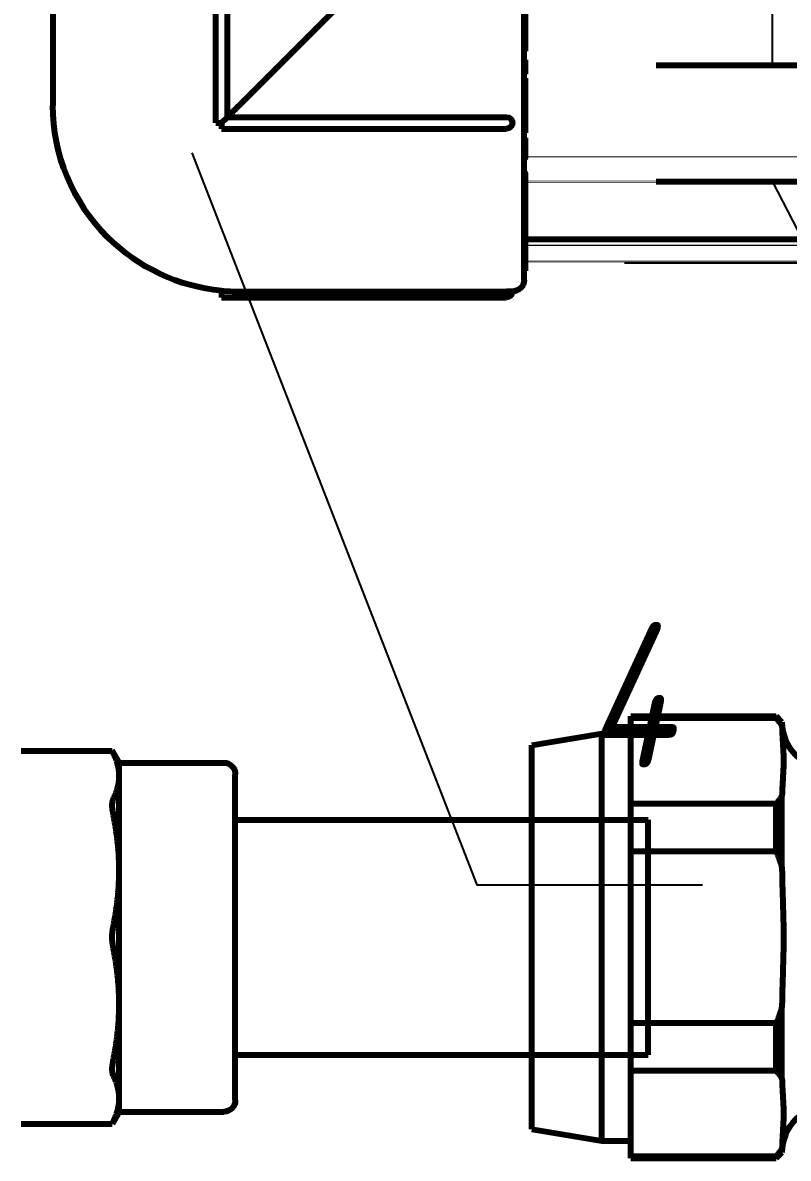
# Model space of a CAD drawing. Header units: millimetres. Extents: x -92220 to 11040, y -5929 to 27498.
# Drawn here: x -2881.2 to -2815.4, y 394.6 to 492.2 of the extents above; entities that cross this region are included whole.
import ezdxf

# ---------------------------------------------------------------- set-up
doc = ezdxf.new("R2010")
doc.units = ezdxf.units.MM
doc.linetypes.add('DASHED', pattern=[19.05, 12.7, -6.35])
doc.layers.add('100 noprint', color=1, linetype='Continuous', plot=False)
doc.layers.add('27 Вода ветка 7', color=7, linetype='Continuous')
doc.layers.add('28 Вода ветка 8', color=7, linetype='Continuous')
doc.styles.get("Standard").update_dxf_attribs({"font": 'arial.ttf'})
doc.styles.add('ГОСТ-ISOCPEUR', font='isocpeui.ttf', dxfattribs={"width": 0.8})
doc.dimstyles.new('ISO-25', dxfattribs={"dimtxt": 2.5, "dimasz": 2.5, "dimexe": 1.25, "dimexo": 0.625, "dimtad": 1, "dimtxsty": 'Standard', "dimcen": 2.5, "dimadec": 0, "dimazin": 0, "dimtfac": 1, "dimtmove": 0, "dimatfit": 3, "dimfxl": 1, "dimarcsym": 0})

# ---------------------------------------------------------------- blocks, each defined once
blk = doc.blocks.new('A$C24473B691')
at = {"color": 0, "linetype": 'Continuous', "lineweight": -2, "extrusion": (-2.22045e-16, 1, -2.22045e-16)}
for p, q in [((13.5, 26), (-13.5, 26)), ((-12.694, 26), (-12.694, 26.1)), ((-12.694, 26.1), (-10.959, 26.1)), ((-10.959, 26), (-10.959, 26.1)), ((-9.702, 26.1), (-8.698, 26.1)), ((-9.702, 26), (-9.702, 26.1)), ((-8.698, 26), (-8.698, 26.1)), ((-8.698, 26.1), (-8.077, 26.1)), ((-8.077, 26.1), (-6.788, 26.1)), ((-8.077, 26), (-8.077, 26.1)), ((-6.788, 26.1), (-6.651, 26.1)), ((-6.788, 26), (-6.788, 26.1)), ((-6.651, 26), (-6.651, 26.1)), ((-6.651, 26.1), (-6.158, 26.1)), ((-6.158, 26), (-6.158, 26.1)), ((-5.421, 26.1), (-5.308, 26.1)), ((-5.421, 26), (-5.421, 26.1)), ((-5.308, 26.1), (-5.07, 26.1)), ((-5.308, 26), (-5.308, 26.1)), ((-5.07, 26), (-5.07, 26.1)), ((-5.07, 26.1), (-4.194, 26.1)), ((-4.194, 26), (-4.194, 26.1)), ((-3.838, 26.1), (-3.6, 26.1)), ((-3.838, 26), (-3.838, 26.1)), ((-3.6, 26.1), (-3.324, 26.1)), ((-3.6, 26), (-3.6, 26.1)), ((-3.324, 26), (-3.324, 26.1)), ((-3.324, 26.1), (-2.038, 26.1)), ((-2.038, 26.1), (-2.007, 26.1)), ((-2.038, 26), (-2.038, 26.1)), ((-2.007, 26.1), (-1.739, 26.1)), ((-2.007, 26), (-2.007, 26.1)), ((-1.739, 26.1), (-1.074, 26.1)), ((-1.739, 26), (-1.739, 26.1)), ((-0.939, 26), (-0.939, 26.1)), ((-0.863, 26.1), (-0.47, 26.1)), ((-0.47, 26.1), (-0.185, 26.1)), ((-0.47, 26), (-0.47, 26.1)), ((-0.185, 26), (-0.185, 26.1)), ((-0.185, 26.1), (0.066, 26.1)), ((0.066, 26.1), (0.856, 26.1)), ((0.066, 26), (0.066, 26.1)), ((0.856, 26), (0.856, 26.1)), ((1.283, 26.1), (1.543, 26.1)), ((1.283, 26), (1.283, 26.1)), ((1.543, 26.1), (1.694, 26.1)), ((1.543, 26), (1.543, 26.1)), ((1.694, 26.1), (2.198, 26.1)), ((1.694, 26), (1.694, 26.1)), ((3.058, 26), (3.058, 26.1)), ((4.283, 26), (4.283, 26.1)), ((5.197, 26), (5.197, 26.1)), ((6.817, 26.1), (7.216, 26.1)), ((6.817, 26), (6.817, 26.1)), ((7.216, 26), (7.216, 26.1)), ((8.457, 26), (8.457, 26.1)), ((9.186, 26.1), (9.242, 26.1)), ((9.186, 26), (9.186, 26.1)), ((9.242, 26.1), (9.417, 26.1)), ((9.242, 26), (9.242, 26.1)), ((9.417, 26), (9.417, 26.1)), ((10.146, 26.1), (10.423, 26.1)), ((10.146, 26), (10.146, 26.1)), ((10.423, 26.1), (10.503, 26.1)), ((10.423, 26), (10.423, 26.1)), ((10.503, 26.1), (10.597, 26.1)), ((10.503, 26), (10.503, 26.1)), ((10.597, 26.1), (10.705, 26.1)), ((10.597, 26), (10.597, 26.1)), ((10.705, 26), (10.705, 26.1)), ((12.064, 26.1), (12.451, 26.1)), ((12.064, 26), (12.064, 26.1)), ((12.451, 26.1), (12.685, 26.1)), ((12.451, 26), (12.451, 26.1)), ((12.685, 26.1), (12.73, 26.1)), ((12.685, 26), (12.685, 26.1)), ((12.73, 26), (12.73, 26.1)), ((-15, 14.5), (-15, 24.5)), ((-14.491, 24.5), (-14.491, 14.491)), ((-0.5, 0.5), (-0.5, 24.5)), ((0.5, 0), (0.5, 24.5)), ((14.491, 1.5), (14.491, 24.5)), ((15, 0), (15, 24.5)), ((-25, 14.5), (-15, 14.5)), ((-1.5, 1.5), (-14.491, 14.491)), ((-26, -13.5), (-26, 13.5)), ((-0.5, 0.5), (-24.5, 0.5)), ((0, 0), (-0.5, 0.5)), ((0, -0.5), (0, 0)), ((0, 0), (0.5, 0)), ((14.421, 0), (15, 0)), ((0, -0.5), (-24.5, -0.5)), ((-25, -14.5), (-1.5, -14.5))]:
    blk.add_line(p, q, dxfattribs=at)
at = {"color": 0, "linetype": 'Continuous', "lineweight": -2, "extrusion": (4.93038e-32, -2.22045e-16, -1)}
for centre, radius, start, end in [((13.5, 25), 1, 0, 90), ((-13.5, 25), 1, 90, 180), ((14.5, 24.5), 0.5, 0, 90), ((0, 24.5), 0.5, 0, 180), ((-14.5, 24.5), 0.5, 90, 180), ((25, 13.5), 1, 0, 90), ((24.5, 0), 0.5, 270, 90), ((1.5, 1.5), 16, 185.37938, 225), ((1.5, 1.5), 16, 225, 270), ((25, -13.5), 1, 270, 0)]:
    blk.add_arc(centre, radius, start, end, dxfattribs=at)
at = {"color": 0, "linetype": 'Continuous', "lineweight": -2}
for points, degree in [([(-10.959, 26.1), (-10.959, 26.1), (-10.815, 26.1)], 2), ([(-1.074, 26.1), (-0.999, 26.1), (-0.939, 26.1)], 2), ([(-0.939, 26.1), (-0.91, 26.1), (-0.863, 26.1)], 2), ([(2.198, 26.1), (2.615, 26.1), (2.999, 26.1), (3.046, 26.1)], 2), ([(3.046, 26.1), (3.058, 26.1), (3.058, 26.1)], 2), ([(5.446, 26.1), (5.598, 26.1), (5.855, 26.1), (6.115, 26.1), (6.39, 26.1), (6.528, 26.1)], 2), ([(7.363, 26.1), (7.515, 26.1), (7.977, 26.1), (8.198, 26.1)], 2), ([(8.457, 26.1), (8.485, 26.1), (8.515, 26.1)], 2), ([(8.515, 26.1), (8.681, 26.1), (8.848, 26.1)], 2), ([(8.848, 26.1), (8.976, 26.1), (9.186, 26.1)], 2), ([(10.705, 26.1), (10.705, 26.1), (10.925, 26.1)], 2), ([(10.925, 26.1), (11.115, 26.1), (11.388, 26.1)], 2), ([(11.388, 26.1), (11.673, 26.1), (12.051, 26.1), (12.063, 26.1)], 2), ([(12.063, 26.1), (12.064, 26.1), (12.064, 26.1)], 2), ([(-1.5, 1.5), (-1.167, 1.167), (-0.833, 0.833), (-0.5, 0.5)], 3)]:
    blk.add_open_spline(points, degree=degree, dxfattribs=at)
for points, degree, knots in [([(-10.815, 26.1), (-10.672, 26.1), (-10.232, 26.1), (-9.837, 26.1), (-9.702, 26.1)], 2, [-3, -3, -3, -2, -1, -0.484947, -0.484947, -0.484947]), ([(4.283, 26.1), (4.283, 26.1), (4.415, 26.1), (4.652, 26.1)], 2, [-1.502374, -1.502374, -1.502374, -1, 0, 0, 0]), ([(4.652, 26.1), (4.914, 26.1), (5.182, 26.1), (5.197, 26.1)], 2, [-2, -2, -2, -1, -0.936655, -0.936655, -0.936655]), ([(5.197, 26.1), (5.197, 26.1), (5.267, 26.1), (5.446, 26.1)], 2, [-1.431321, -1.431321, -1.431321, -1, 0, 0, 0]), ([(6.528, 26.1), (6.717, 26.1), (6.817, 26.1), (6.817, 26.1)], 2, [-3, -3, -3, -2, -1.429003, -1.429003, -1.429003]), ([(7.216, 26.1), (7.216, 26.1), (7.286, 26.1), (7.363, 26.1)], 2, [-1.875117, -1.875117, -1.875117, -1, 0, 0, 0]), ([(8.198, 26.1), (8.416, 26.1), (8.457, 26.1), (8.457, 26.1)], 2, [-2, -2, -2, -1, -0.823469, -0.823469, -0.823469]), ([(9.417, 26.1), (9.573, 26.1), (9.804, 26.1), (9.919, 26.1)], 2, [-1.854622, -1.854622, -1.854622, -1, 0, 0, 0]), ([(9.919, 26.1), (10.09, 26.1), (10.146, 26.1), (10.146, 26.1)], 2, [-3, -3, -3, -2, -1.715556, -1.715556, -1.715556]), ([(-14.491, 24.5), (-14.491, 24.558), (-14.492, 24.619), (-14.493, 24.734), (-14.494, 24.788), (-14.496, 24.869), (-14.497, 24.908), (-14.498, 24.954), (-14.499, 24.971), (-14.5, 24.995), (-14.5, 25), (-14.5, 25)], 3, [0.22380526, 0.22380526, 0.22380526, 0.22380526, 0.24107522, 0.24107522, 0.25834518, 0.25834518, 0.27361424, 0.27361424, 0.28601062, 0.28601062, 0.29840701, 0.29840701, 0.29840701, 0.29840701]), ([(14.5, 25), (14.5, 25), (14.5, 24.995), (14.499, 24.971), (14.498, 24.954), (14.497, 24.908), (14.496, 24.869), (14.494, 24.788), (14.493, 24.734), (14.492, 24.619), (14.491, 24.558), (14.491, 24.5)], 3, [0.44761051, 0.44761051, 0.44761051, 0.44761051, 0.4600069, 0.4600069, 0.47240329, 0.47240329, 0.48767234, 0.48767234, 0.5049423, 0.5049423, 0.52221227, 0.52221227, 0.52221227, 0.52221227]), ([(-14.491, 14.491), (-14.494, 14.491), (-14.497, 14.491), (-14.5, 14.491), (-14.563, 14.491), (-14.63, 14.492), (-14.753, 14.493), (-14.809, 14.495), (-14.898, 14.497), (-14.936, 14.498), (-14.987, 14.5), (-15, 14.5), (-15, 14.5)], 3, [0.30051544, 0.30051544, 0.30051544, 0.30051544, 0.30137498, 0.30137498, 0.30137498, 0.32021092, 0.32021092, 0.33904685, 0.33904685, 0.35788279, 0.35788279, 0.37671872, 0.37671872, 0.37671872, 0.37671872]), ([(14.421, 0), (14.444, 0.249), (14.462, 0.499), (14.485, 0.999), (14.491, 1.249), (14.491, 1.5)], 3, [-0.1505166, -0.1505166, -0.1505166, -0.1505166, -0.0751727, -0.0751727, -0.0000024, -0.0000024, -0.0000024, -0.0000024])]:
    blk.add_open_spline(points, degree=degree, knots=knots, dxfattribs=at)
blk = doc.blocks.new('скользящее крепление')
at = {"color": 0, "lineweight": -2}
for p, q in [((0, 0), (0, 20)), ((10, 0), (10, 20))]:
    blk.add_line(p, q, dxfattribs=at)
blk = doc.blocks.new('*D197')
at = {"layer": '27 Вода ветка 7', "color": 0, "lineweight": -2}
for p, q in [((-2816.776, 488.514), (-2816.776, 526.111)), ((-2366.776, 488.514), (-2366.776, 526.111)), ((-2376.776, 521.111), (-2806.776, 521.111))]:
    blk.add_line(p, q, dxfattribs=at)
at = {"layer": '27 Вода ветка 7', "color": 0}
for points in [[(-2806.776, 522.778), (-2806.776, 519.444), (-2816.776, 521.111)], [(-2376.776, 519.444), (-2376.776, 522.778), (-2366.776, 521.111)]]:
    blk.add_solid(points, dxfattribs=at)
at = {"layer": 'Defpoints', "color": 0}
for p in [(-2816.776, 521.111), (-2816.776, 488.514), (-2366.776, 488.514)]:
    blk.add_point(p, dxfattribs=at)
at = {"layer": '27 Вода ветка 7', "color": 0, "insert": (-2591.776, 537.493), "char_height": 12.5, "attachment_point": 5}
blk.add_mtext('450', dxfattribs=at)

msp = doc.modelspace()

# ---------------------------------------------------------------- linework, layer by layer
at = {"layer": '100 noprint', "color": 2, "linetype": 'DASHED', "ltscale": 10}
msp.add_line((11013.489, 471.512), (-12184.066, 471.512), dxfattribs=at)
at = {"layer": '27 Вода ветка 7', "color": 1, "lineweight": 80}
msp.add_line((-2838.042, 473.58), (-1571.921, 473.58), dxfattribs=at)
at = {"layer": '27 Вода ветка 7', "flags": 128}
for points in [[(-2866.71, 481.015), (-2842.202, 418.085), (-2822.782, 418.085)], [(-2816.776, 478.514), (-2794.826, 436.086), (-2775.406, 436.086)]]:
    msp.add_lwpolyline(points, dxfattribs=at)
at = {"layer": '28 Вода ветка 8', "color": 5, "lineweight": 80}
for p, q in [((-2828.962, 432.435), (-2828.962, 432.58)), ((-2828.962, 432.58), (-2816.462, 432.58)), ((-2828.962, 432.435), (-2816.462, 432.435)), ((-2828.962, 428.736), (-2828.962, 432.435)), ((-2816.462, 432.435), (-2816.462, 432.58)), ((-2815.962, 432.08), (-2816.462, 432.58)), ((-2815.962, 431.736), (-2815.962, 432.08)), ((-2837.462, 430.08), (-2831.462, 431.08)), ((-2831.462, 396.08), (-2831.462, 431.08)), ((-2831.462, 431.08), (-2828.962, 431.08)), ((-2837.462, 397.08), (-2837.462, 430.08)), ((-2828.962, 425.036), (-2828.962, 428.736)), ((-2815.962, 419.58), (-2815.962, 425.736)), ((-2816.462, 425.036), (-2828.962, 425.036)), ((-2828.962, 420.979), (-2828.962, 425.036)), ((-2816.462, 420.979), (-2816.462, 425.036)), ((-2828.962, 420.979), (-2816.462, 420.979)), ((-2828.962, 413.58), (-2828.962, 420.979)), ((-2828.962, 406.181), (-2828.962, 413.58)), ((-2815.962, 401.425), (-2815.962, 407.58)), ((-2816.462, 406.181), (-2828.962, 406.181)), ((-2828.962, 402.124), (-2828.962, 406.181)), ((-2816.462, 402.124), (-2816.462, 406.181)), ((-2828.962, 402.124), (-2816.462, 402.124)), ((-2828.962, 398.425), (-2828.962, 402.124)), ((-2828.962, 394.725), (-2828.962, 398.425)), ((-2837.462, 397.08), (-2831.462, 396.08)), ((-2831.462, 396.08), (-2828.962, 396.08)), ((-2815.962, 395.08), (-2815.962, 395.425)), ((-2816.462, 394.725), (-2828.962, 394.725)), ((-2828.962, 394.58), (-2828.962, 394.725)), ((-2828.962, 394.58), (-2816.462, 394.58)), ((-2815.962, 395.08), (-2816.462, 394.58)), ((-2816.462, 394.58), (-2816.462, 394.725))]:
    msp.add_line(p, q, dxfattribs=at)
at = {"layer": '28 Вода ветка 8', "color": 5, "lineweight": 80, "extrusion": (0, 1, -2.22045e-16)}
for p, q in [((-2881.368, 429.61), (-2873.557, 429.61)), ((-2872.962, 428.58), (-2873.557, 429.61)), ((-2872.962, 398.58), (-2872.962, 428.58)), ((-2872.962, 428.58), (-2863.962, 428.58)), ((-2862.962, 413.58), (-2862.962, 427.58)), ((-2873.557, 424.737), (-2873.557, 425.075)), ((-2862.962, 423.68), (-2827.462, 423.68)), ((-2827.462, 413.58), (-2827.462, 423.68)), ((-2873.557, 413.297), (-2873.557, 413.864)), ((-2862.962, 399.58), (-2862.962, 413.58)), ((-2827.462, 403.48), (-2827.462, 413.58)), ((-2862.962, 403.48), (-2827.462, 403.48)), ((-2873.557, 402.086), (-2873.557, 402.424)), ((-2872.962, 398.58), (-2873.557, 397.55)), ((-2872.962, 398.58), (-2863.962, 398.58)), ((-2881.368, 397.55), (-2873.557, 397.55))]:
    msp.add_line(p, q, dxfattribs=at)
at = {"layer": '28 Вода ветка 8', "color": 5, "lineweight": 80}
for centre, start, end in [((-2811.962, 432.08), 180, 270), ((-2811.962, 395.08), 90, 180)]:
    msp.add_arc(centre, 4, start, end, dxfattribs=at)
at = {"layer": '28 Вода ветка 8', "color": 5, "lineweight": 80, "extrusion": (0, -2.22045e-16, -1)}
for centre, start, end in [((2863.962, 427.58), 90, 180), ((2863.962, 399.58), 180, 270)]:
    msp.add_arc(centre, 1, start, end, dxfattribs=at)
at = {"layer": '28 Вода ветка 8', "color": 5, "lineweight": 80}
for points, weights in [([(-2816.462, 432.435), (-2816.186, 432.081), (-2815.962, 431.736)], [1, 1.00069694427, 1]), ([(-2873.464, 429.42), (-2872.491, 427.439), (-2873.469, 425.457)], [1.00520194406, 1.06322015679, 1.004934583]), ([(-2815.962, 425.736), (-2816.186, 425.39), (-2816.462, 425.036)], [1, 1.00069694427, 1]), ([(-2873.47, 424.104), (-2872.496, 419.321), (-2873.472, 414.537)], [1.00489562589, 1.06292350489, 1.0047850064]), ([(-2816.462, 420.979), (-2816.186, 420.271), (-2815.962, 419.58)], [1, 1.00069694427, 1]), ([(-2873.472, 412.623), (-2872.496, 407.839), (-2873.47, 403.056)], [1.0047850064, 1.06292350489, 1.00489562589]), ([(-2815.962, 407.58), (-2816.186, 406.89), (-2816.462, 406.181)], [1, 1.00069694427, 1]), ([(-2873.469, 401.703), (-2872.491, 399.721), (-2873.464, 397.741)], [1.004934583, 1.06322015679, 1.00520194406]), ([(-2816.462, 402.124), (-2816.186, 401.77), (-2815.962, 401.425)], [1, 1.00069694427, 1]), ([(-2815.962, 395.425), (-2816.186, 395.08), (-2816.462, 394.725)], [1, 1.00069694427, 1])]:
    msp.add_rational_spline(points, weights, degree=2, dxfattribs=at)
for points in [[(-2815.962, 431.736), (-2815.962, 431.454), (-2815.947, 431.115), (-2815.892, 430.178), (-2815.835, 429.391), (-2815.835, 428.736), (-2815.835, 428.08), (-2815.892, 427.293), (-2815.947, 426.356), (-2815.962, 426.018), (-2815.962, 425.736)], [(-2815.962, 419.58), (-2815.962, 419.016), (-2815.947, 418.34), (-2815.892, 416.465), (-2815.835, 414.892), (-2815.835, 413.58), (-2815.835, 412.268), (-2815.892, 410.695), (-2815.947, 408.821), (-2815.962, 408.144), (-2815.962, 407.58)], [(-2815.962, 401.425), (-2815.962, 401.143), (-2815.947, 400.805), (-2815.892, 399.867), (-2815.835, 399.081), (-2815.835, 398.425), (-2815.835, 397.769), (-2815.892, 396.982), (-2815.947, 396.045), (-2815.962, 395.707), (-2815.962, 395.425)]]:
    msp.add_open_spline(points, degree=3, knots=[-0.562687, -0.562687, -0.562687, -0.562687, -0.393512, -0.393512, 0, 0, 0, 0.393512, 0.393512, 0.562687, 0.562687, 0.562687, 0.562687], dxfattribs=at)
for points in [[(-2873.557, 429.61), (-2873.557, 429.61), (-2873.526, 429.545), (-2873.464, 429.42)], [(-2873.557, 429.61), (-2873.557, 429.61), (-2873.557, 429.61), (-2873.557, 429.61)], [(-2873.469, 425.457), (-2873.516, 425.362), (-2873.545, 425.231), (-2873.557, 425.075)], [(-2873.557, 424.737), (-2873.546, 424.548), (-2873.516, 424.332), (-2873.47, 424.104)], [(-2873.472, 414.537), (-2873.515, 414.322), (-2873.544, 414.093), (-2873.557, 413.864)], [(-2873.557, 413.297), (-2873.544, 413.067), (-2873.515, 412.838), (-2873.472, 412.623)], [(-2873.47, 403.056), (-2873.516, 402.828), (-2873.546, 402.612), (-2873.557, 402.424)], [(-2873.557, 402.086), (-2873.545, 401.929), (-2873.516, 401.798), (-2873.469, 401.703)], [(-2873.464, 397.741), (-2873.526, 397.615), (-2873.557, 397.551), (-2873.557, 397.55)], [(-2873.557, 397.55), (-2873.557, 397.55), (-2873.557, 397.55), (-2873.557, 397.55)]]:
    msp.add_open_spline(points, degree=3, dxfattribs=at)

# ---------------------------------------------------------------- block references
at = {"layer": '27 Вода ветка 7', "color": 1, "lineweight": 80}
for name, p, rotation in [('A$C24473B691', (-2864.142, 483.58), 270), ('скользящее крепление', (-2806.776, 478.514), 90)]:
    msp.add_blockref(name, p, dxfattribs=dict(at, rotation=rotation))

# ---------------------------------------------------------------- texts
at = {"layer": '27 Вода ветка 7', "linetype": 'Continuous', "style": 'ГОСТ-ISOCPEUR', "width": 0.8}
msp.add_text('4', height=12.5, dxfattribs=at).set_placement((-2832.859, 428.151))

# ---------------------------------------------------------------- dimensions: what is measured, and where the dimension line sits
at = {"layer": '27 Вода ветка 7'}
dim = msp.add_linear_dim(base=(-2816.776, 521.111), p1=(-2366.776, 488.514), p2=(-2816.776, 488.514), dimstyle='ISO-25', override={"dimtxt": 12.5, "dimasz": 10, "dimexe": 5, "dimexo": 0, "dimgap": 10, "dimdec": 0}, dxfattribs=at)
dim.commit()
dim.dimension.update_dxf_attribs({"geometry": '*D197', "text_midpoint": (-2591.776, 537.493)})

doc.saveas('drawing.dxf')
